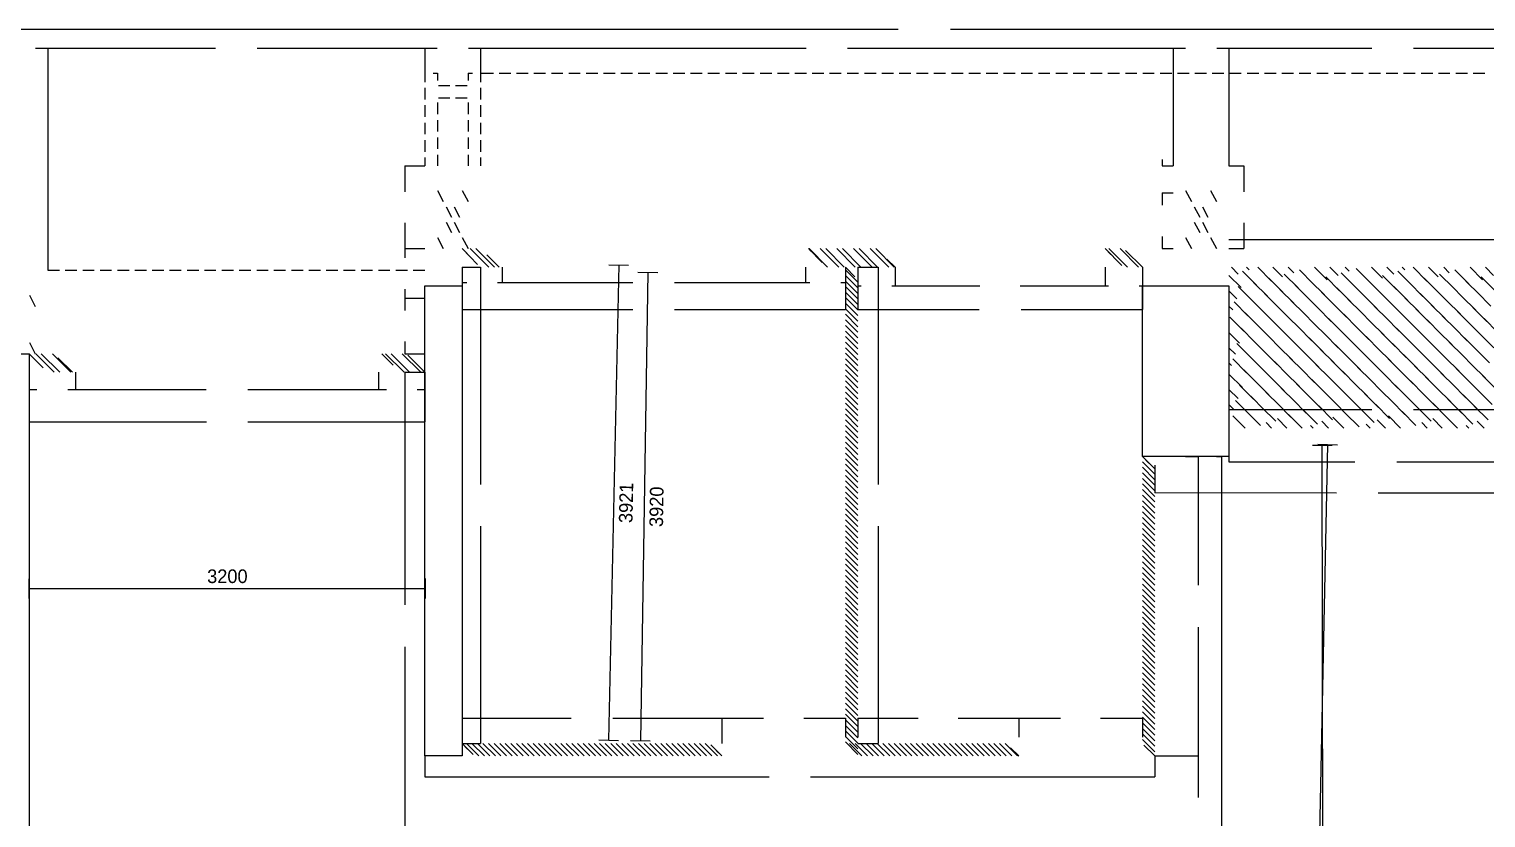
# Model space of a CAD drawing. Header units: metres. Extents: x -20.8 to 16.7, y -14.9 to 14.7.
# Drawn here: x -8.81 to 2.97, y 8.32 to 14.7 of the extents above; entities that cross this region are included whole.
import ezdxf
from ezdxf.enums import TextEntityAlignment as Align

# ---------------------------------------------------------------- set-up
doc = ezdxf.new("R2010")
doc.units = ezdxf.units.M
for name, color, linetype in [('CAD_DIM_TEXT', 3, 'Continuous'), ('CAD_DIM_WALL_TO_WALL', 1, 'Continuous'), ('CAD_PLAN_WALLS', 8, 'Continuous')]:
    doc.layers.add(name, color=color, linetype=linetype)

msp = doc.modelspace()

# ---------------------------------------------------------------- linework, layer by layer
at = {"layer": 'CAD_DIM_WALL_TO_WALL'}
for p, q in [((-4.043, 12.792), (-4.125, 8.948)), ((-4.123, 12.793), (-3.963, 12.79)), ((-3.888, 12.732), (-3.728, 12.729)), ((-3.808, 12.73), (-3.868, 8.944)), ((1.689, 11.34), (1.539, 4.107)), ((1.726, 11.332), (1.566, 11.331)), ((1.609, 11.341), (1.769, 11.338)), ((1.657, 4.157), (1.646, 11.331)), ((-8.81, 10.094), (-8.81, 10.254)), ((-5.606, 10.095), (-5.606, 10.255)), ((-8.81, 10.174), (-5.606, 10.175)), ((-4.205, 8.95), (-4.045, 8.947)), ((-3.948, 8.945), (-3.788, 8.943))]:
    msp.add_line(p, q, dxfattribs=at)
at = {"layer": 'CAD_PLAN_WALLS'}
for p, q in [((-19.488, 14.698), (-1.784, 14.697)), ((-1.36, 14.697), (16.345, 14.697)), ((-8.759, 14.543), (-8.661, 14.543)), ((-8.661, 14.543), (-8.661, 12.748)), ((-8.661, 14.543), (-8.661, 12.748)), ((-8.661, 14.543), (-7.303, 14.543)), ((-6.968, 14.543), (-5.61, 14.543)), ((-5.61, 14.543), (-5.61, 14.343)), ((-5.61, 14.543), (-5.61, 14.343)), ((-5.61, 14.543), (-5.512, 14.543)), ((-5.259, 14.543), (-5.16, 14.543)), ((-5.16, 14.543), (-5.16, 14.343)), ((-5.16, 14.543), (-5.16, 14.343)), ((-5.16, 14.543), (-2.527, 14.543)), ((-2.192, 14.543), (0.441, 14.543)), ((0.441, 14.543), (0.441, 13.593)), ((0.441, 14.543), (0.441, 13.593)), ((0.441, 14.543), (0.54, 14.543)), ((0.793, 14.543), (0.891, 14.543)), ((0.891, 14.543), (0.891, 13.593)), ((0.891, 14.543), (0.891, 13.593)), ((0.891, 14.543), (2.048, 14.543)), ((2.385, 14.543), (3.542, 14.543)), ((-5.61, 14.343), (-5.61, 14.27)), ((-5.543, 14.343), (-5.51, 14.343)), ((-5.51, 14.343), (-5.51, 14.282)), ((-5.26, 14.343), (-5.26, 14.282)), ((-5.26, 14.343), (-5.227, 14.343)), ((-5.16, 14.343), (-5.16, 14.27)), ((-5.16, 14.343), (-5.057, 14.343)), ((-5.01, 14.343), (-4.916, 14.343)), ((-4.869, 14.343), (-4.776, 14.343)), ((-4.729, 14.343), (-4.635, 14.343)), ((-4.588, 14.343), (-4.494, 14.343)), ((-4.447, 14.343), (-4.354, 14.343)), ((-4.307, 14.343), (-4.213, 14.343)), ((-4.166, 14.343), (-4.072, 14.343)), ((-4.025, 14.343), (-3.932, 14.343)), ((-3.885, 14.343), (-3.791, 14.343)), ((-3.744, 14.343), (-3.65, 14.343)), ((-3.603, 14.343), (-3.51, 14.343)), ((-3.463, 14.343), (-3.369, 14.343)), ((-3.322, 14.343), (-3.228, 14.343)), ((-3.181, 14.343), (-3.088, 14.343)), ((-3.041, 14.343), (-2.947, 14.343)), ((-2.9, 14.343), (-2.806, 14.343)), ((-2.76, 14.343), (-2.666, 14.343)), ((-2.619, 14.343), (-2.525, 14.343)), ((-2.478, 14.343), (-2.384, 14.343)), ((-2.338, 14.343), (-2.244, 14.343)), ((-2.197, 14.343), (-2.103, 14.343)), ((-2.056, 14.343), (-1.962, 14.343)), ((-1.916, 14.343), (-1.822, 14.343)), ((-1.775, 14.343), (-1.681, 14.343)), ((-1.634, 14.343), (-1.54, 14.343)), ((-1.494, 14.343), (-1.4, 14.343)), ((-1.353, 14.343), (-1.259, 14.343)), ((-1.212, 14.343), (-1.119, 14.343)), ((-1.072, 14.343), (-0.978, 14.343)), ((-0.931, 14.343), (-0.837, 14.343)), ((-0.79, 14.343), (-0.697, 14.343)), ((-0.65, 14.343), (-0.556, 14.343)), ((-0.509, 14.343), (-0.415, 14.343)), ((-0.368, 14.343), (-0.275, 14.343)), ((-0.228, 14.343), (-0.134, 14.343)), ((-0.087, 14.343), (0.007, 14.343)), ((0.054, 14.343), (0.147, 14.343)), ((0.194, 14.343), (0.288, 14.343)), ((0.335, 14.343), (0.429, 14.343)), ((0.476, 14.343), (0.569, 14.343)), ((0.616, 14.343), (0.71, 14.343)), ((0.757, 14.343), (0.851, 14.343)), ((0.898, 14.343), (0.991, 14.343)), ((1.038, 14.343), (1.132, 14.343)), ((1.179, 14.343), (1.273, 14.343)), ((1.32, 14.343), (1.413, 14.343)), ((1.46, 14.343), (1.554, 14.343)), ((1.601, 14.343), (1.695, 14.343)), ((1.741, 14.343), (1.835, 14.343)), ((1.882, 14.343), (1.976, 14.343)), ((2.023, 14.343), (2.117, 14.343)), ((2.163, 14.343), (2.257, 14.343)), ((2.304, 14.343), (2.398, 14.343)), ((2.445, 14.343), (2.539, 14.343)), ((2.585, 14.343), (2.679, 14.343)), ((2.726, 14.343), (2.82, 14.343)), ((2.867, 14.343), (2.961, 14.343)), ((-5.61, 14.223), (-5.61, 14.129)), ((-5.502, 14.243), (-5.409, 14.243)), ((-5.502, 14.143), (-5.409, 14.143)), ((-5.362, 14.243), (-5.268, 14.243)), ((-5.362, 14.143), (-5.268, 14.143)), ((-5.16, 14.223), (-5.16, 14.129)), ((-5.61, 14.082), (-5.61, 13.988)), ((-5.51, 14.104), (-5.51, 14.01)), ((-5.26, 14.104), (-5.26, 14.01)), ((-5.16, 14.082), (-5.16, 13.988)), ((-5.61, 13.941), (-5.61, 13.848)), ((-5.51, 13.963), (-5.51, 13.87)), ((-5.26, 13.963), (-5.26, 13.87)), ((-5.16, 13.941), (-5.16, 13.848)), ((-5.61, 13.801), (-5.61, 13.707)), ((-5.51, 13.823), (-5.51, 13.729)), ((-5.26, 13.823), (-5.26, 13.729)), ((-5.16, 13.801), (-5.16, 13.707)), ((-5.51, 13.682), (-5.51, 13.593)), ((-5.26, 13.682), (-5.26, 13.593)), ((-5.774, 13.593), (-5.61, 13.593)), ((-5.774, 13.593), (-5.774, 13.382)), ((-5.61, 13.66), (-5.61, 13.593)), ((-5.16, 13.66), (-5.16, 13.593)), ((0.351, 13.643), (0.351, 13.593)), ((0.351, 13.593), (0.441, 13.593)), ((0.891, 13.593), (1.011, 13.593)), ((1.011, 13.593), (1.011, 13.382)), ((-5.51, 13.393), (-5.462, 13.303)), ((-5.308, 13.393), (-5.26, 13.303)), ((0.351, 13.373), (0.441, 13.373)), ((0.351, 13.373), (0.351, 13.274)), ((0.351, 13.373), (0.441, 13.373)), ((0.351, 13.373), (0.351, 13.323)), ((0.541, 13.393), (0.589, 13.303)), ((0.743, 13.393), (0.791, 13.303)), ((-5.44, 13.261), (-5.396, 13.178)), ((-5.374, 13.261), (-5.33, 13.178)), ((0.611, 13.261), (0.655, 13.178)), ((0.677, 13.261), (0.721, 13.178)), ((-5.774, 13.133), (-5.774, 12.923)), ((-5.44, 13.137), (-5.396, 13.054)), ((-5.374, 13.137), (-5.33, 13.054)), ((0.611, 13.137), (0.655, 13.054)), ((0.677, 13.137), (0.721, 13.054)), ((1.011, 13.133), (1.011, 12.923)), ((-5.51, 13.013), (-5.462, 12.923)), ((-5.308, 13.013), (-5.26, 12.923)), ((0.351, 13.021), (0.351, 12.923)), ((0.541, 13.013), (0.589, 12.923)), ((0.743, 13.013), (0.791, 12.923)), ((0.891, 12.998), (6.342, 12.997)), ((-5.774, 12.923), (-5.61, 12.923)), ((-5.774, 12.923), (-5.774, 12.849)), ((-5.774, 12.923), (-5.61, 12.923)), ((-5.31, 12.923), (-5.184, 12.796)), ((-5.31, 12.923), (-5.228, 12.841)), ((-5.244, 12.923), (-5.094, 12.773)), ((-5.199, 12.923), (-5.049, 12.773)), ((-5.109, 12.872), (-5.01, 12.773)), ((-2.509, 12.923), (-2.489, 12.902)), ((-2.509, 12.923), (-2.399, 12.812)), ((-2.504, 12.923), (-2.354, 12.773)), ((-2.414, 12.923), (-2.264, 12.773)), ((-2.369, 12.923), (-2.219, 12.773)), ((-2.28, 12.923), (-2.13, 12.773)), ((-2.235, 12.923), (-2.085, 12.773)), ((-2.145, 12.923), (-1.995, 12.773)), ((-2.1, 12.923), (-1.95, 12.773)), ((-2.01, 12.923), (-1.86, 12.773)), ((-1.965, 12.923), (-1.815, 12.773)), ((-0.109, 12.923), (-0.064, 12.877)), ((-0.109, 12.923), (0.026, 12.788)), ((-0.079, 12.923), (0.071, 12.773)), ((0.011, 12.923), (0.161, 12.773)), ((0.056, 12.908), (0.191, 12.773)), ((0.351, 12.923), (0.441, 12.923)), ((0.891, 12.923), (1.011, 12.923)), ((-8.661, 12.748), (-8.566, 12.748)), ((-8.519, 12.748), (-8.425, 12.748)), ((-8.378, 12.748), (-8.284, 12.748)), ((-8.237, 12.748), (-8.144, 12.748)), ((-8.097, 12.748), (-8.003, 12.748)), ((-7.956, 12.748), (-7.862, 12.748)), ((-7.815, 12.748), (-7.722, 12.748)), ((-7.675, 12.748), (-7.581, 12.748)), ((-7.534, 12.748), (-7.44, 12.748)), ((-7.393, 12.748), (-7.3, 12.748)), ((-7.253, 12.748), (-7.159, 12.748)), ((-7.112, 12.748), (-7.018, 12.748)), ((-6.971, 12.748), (-6.878, 12.748)), ((-6.831, 12.748), (-6.737, 12.748)), ((-6.69, 12.748), (-6.596, 12.748)), ((-6.549, 12.748), (-6.456, 12.748)), ((-6.409, 12.748), (-6.315, 12.748)), ((-6.268, 12.748), (-6.174, 12.748)), ((-6.127, 12.748), (-6.034, 12.748)), ((-5.987, 12.748), (-5.893, 12.748)), ((-5.846, 12.748), (-5.752, 12.748)), ((-5.705, 12.748), (-5.61, 12.748)), ((-5.31, 12.773), (-5.31, 12.432)), ((-5.31, 12.773), (-5.16, 12.773)), ((-5.31, 12.773), (-5.31, 12.649)), ((-5.16, 12.773), (-5.16, 11.015)), ((-5.064, 12.827), (-5.01, 12.773)), ((-4.985, 12.773), (-4.985, 12.649)), ((-4.985, 12.773), (-4.985, 12.649)), ((-2.534, 12.773), (-2.534, 12.649)), ((-2.534, 12.773), (-2.534, 12.649)), ((-2.209, 12.773), (-2.209, 12.432)), ((-2.209, 12.773), (-2.209, 12.649)), ((-2.209, 12.773), (-2.178, 12.741)), ((-2.209, 12.773), (-2.133, 12.696)), ((-2.209, 12.751), (-2.109, 12.651)), ((-2.109, 12.773), (-2.109, 12.432)), ((-2.109, 12.773), (-1.946, 12.773)), ((-2.109, 12.773), (-2.109, 12.622)), ((-1.946, 12.773), (-1.946, 11.015)), ((-1.875, 12.839), (-1.809, 12.773)), ((-1.831, 12.794), (-1.809, 12.773)), ((-1.809, 12.773), (-1.809, 12.622)), ((-1.809, 12.773), (-1.809, 12.622)), ((-0.109, 12.773), (-0.109, 12.622)), ((-0.109, 12.773), (-0.109, 12.622)), ((0.146, 12.818), (0.191, 12.773)), ((0.191, 12.773), (0.191, 12.432)), ((0.191, 12.773), (0.191, 12.622)), ((0.911, 12.773), (0.966, 12.717)), ((1, 12.74), (1.113, 12.627)), ((1.034, 12.773), (1.056, 12.751)), ((1.124, 12.773), (1.235, 12.661)), ((1.247, 12.773), (1.325, 12.695)), ((1.371, 12.773), (1.415, 12.728)), ((1.461, 12.751), (1.573, 12.639)), ((1.584, 12.773), (1.685, 12.672)), ((1.708, 12.773), (1.774, 12.706)), ((1.798, 12.728), (1.91, 12.616)), ((1.831, 12.773), (1.864, 12.74)), ((1.921, 12.762), (2.033, 12.65)), ((2.045, 12.773), (2.134, 12.683)), ((2.168, 12.773), (2.224, 12.717)), ((2.258, 12.74), (2.37, 12.627)), ((2.292, 12.773), (2.313, 12.751)), ((2.381, 12.773), (2.493, 12.661)), ((2.505, 12.773), (2.583, 12.695)), ((2.628, 12.773), (2.673, 12.728)), ((2.718, 12.751), (2.831, 12.639)), ((2.842, 12.773), (2.942, 12.672)), ((2.965, 12.773), (3.032, 12.706)), ((-5.61, 12.623), (-5.31, 12.623)), ((-5.61, 8.822), (-5.61, 12.623)), ((-5.31, 12.649), (-5.272, 12.649)), ((-5.31, 12.623), (-5.31, 8.822)), ((-5.023, 12.649), (-4.985, 12.649)), ((-4.985, 12.649), (-3.929, 12.649)), ((-3.591, 12.649), (-2.534, 12.649)), ((-2.535, 12.649), (-2.497, 12.649)), ((-2.247, 12.649), (-2.209, 12.649)), ((-2.209, 12.706), (-2.109, 12.606)), ((-2.209, 12.661), (-2.109, 12.561)), ((-2.209, 12.616), (-2.109, 12.516)), ((-2.109, 12.623), (-2.083, 12.623)), ((-1.835, 12.623), (-1.809, 12.623)), ((-1.809, 12.623), (-1.122, 12.623)), ((-0.797, 12.623), (-0.109, 12.622)), ((-0.109, 12.622), (-0.083, 12.622)), ((0.165, 12.622), (0.191, 12.622)), ((0.191, 12.623), (0.891, 12.623)), ((0.191, 11.242), (0.191, 12.623)), ((0.891, 12.706), (0.989, 12.608)), ((0.891, 12.623), (0.891, 11.242)), ((0.967, 12.616), (1.079, 12.504)), ((1.09, 12.65), (1.203, 12.538)), ((1.214, 12.683), (1.326, 12.571)), ((1.337, 12.717), (1.45, 12.605)), ((1.427, 12.627), (1.539, 12.515)), ((1.551, 12.661), (1.663, 12.549)), ((1.674, 12.695), (1.786, 12.582)), ((1.764, 12.605), (1.876, 12.493)), ((1.887, 12.639), (2, 12.526)), ((2.011, 12.672), (2.123, 12.56)), ((2.134, 12.706), (2.247, 12.594)), ((2.224, 12.616), (2.337, 12.504)), ((2.348, 12.65), (2.46, 12.537)), ((2.471, 12.683), (2.584, 12.571)), ((2.595, 12.717), (2.707, 12.605)), ((2.685, 12.627), (2.797, 12.515)), ((2.808, 12.661), (2.92, 12.549)), ((2.932, 12.695), (3.044, 12.582)), ((-8.809, 12.548), (-8.761, 12.455)), ((-5.774, 12.596), (-5.774, 12.523)), ((-5.774, 12.523), (-5.61, 12.523)), ((-5.774, 12.523), (-5.774, 12.424)), ((-5.774, 12.523), (-5.61, 12.523)), ((-2.209, 12.572), (-2.109, 12.472)), ((-2.209, 12.527), (-2.109, 12.427)), ((0.891, 12.582), (0.956, 12.518)), ((0.933, 12.493), (1.045, 12.38)), ((1.057, 12.526), (1.169, 12.414)), ((1.18, 12.56), (1.292, 12.448)), ((1.304, 12.594), (1.416, 12.481)), ((1.393, 12.504), (1.506, 12.392)), ((1.517, 12.538), (1.629, 12.425)), ((1.64, 12.571), (1.753, 12.459)), ((1.854, 12.515), (1.966, 12.403)), ((1.977, 12.549), (2.09, 12.436)), ((2.101, 12.582), (2.213, 12.47)), ((2.191, 12.493), (2.303, 12.38)), ((2.314, 12.526), (2.426, 12.414)), ((2.438, 12.56), (2.55, 12.448)), ((2.561, 12.594), (2.673, 12.481)), ((2.651, 12.504), (2.763, 12.392)), ((2.774, 12.537), (2.887, 12.425)), ((2.898, 12.571), (3.01, 12.459)), ((-5.31, 12.432), (-3.928, 12.432)), ((-3.592, 12.432), (-2.209, 12.432)), ((-2.209, 12.482), (-2.109, 12.382)), ((-2.209, 12.437), (-2.109, 12.337)), ((-2.209, 12.392), (-2.109, 12.292)), ((-2.109, 12.432), (-1.128, 12.432)), ((-0.79, 12.432), (0.191, 12.432)), ((0.891, 12.459), (0.922, 12.428)), ((1.023, 12.403), (1.135, 12.291)), ((1.146, 12.436), (1.259, 12.324)), ((1.27, 12.47), (1.382, 12.358)), ((1.36, 12.38), (1.472, 12.268)), ((1.483, 12.414), (1.595, 12.302)), ((1.607, 12.448), (1.719, 12.335)), ((1.73, 12.481), (1.842, 12.369)), ((1.82, 12.392), (1.932, 12.279)), ((1.944, 12.425), (2.056, 12.313)), ((2.067, 12.459), (2.179, 12.347)), ((2.28, 12.403), (2.393, 12.29)), ((2.404, 12.436), (2.516, 12.324)), ((2.527, 12.47), (2.64, 12.358)), ((2.617, 12.38), (2.729, 12.268)), ((2.741, 12.414), (2.853, 12.302)), ((2.864, 12.448), (2.977, 12.335)), ((-2.209, 12.347), (-2.109, 12.247)), ((-2.209, 12.302), (-2.109, 12.202)), ((-2.209, 12.257), (-2.109, 12.157)), ((0.899, 12.369), (1.012, 12.257)), ((0.989, 12.279), (1.101, 12.167)), ((1.113, 12.313), (1.225, 12.201)), ((1.236, 12.347), (1.348, 12.234)), ((1.326, 12.257), (1.438, 12.145)), ((1.45, 12.291), (1.562, 12.178)), ((1.573, 12.324), (1.685, 12.212)), ((1.697, 12.358), (1.809, 12.246)), ((1.786, 12.268), (1.899, 12.156)), ((1.91, 12.302), (2.022, 12.189)), ((2.033, 12.335), (2.146, 12.223)), ((2.157, 12.369), (2.269, 12.257)), ((2.247, 12.279), (2.359, 12.167)), ((2.37, 12.313), (2.482, 12.201)), ((2.494, 12.347), (2.606, 12.234)), ((2.584, 12.257), (2.696, 12.145)), ((2.707, 12.29), (2.819, 12.178)), ((2.831, 12.324), (2.943, 12.212)), ((2.954, 12.358), (3.066, 12.246)), ((-8.809, 12.165), (-8.761, 12.073)), ((-5.774, 12.171), (-5.774, 12.073)), ((-2.209, 12.212), (-2.109, 12.112)), ((-2.209, 12.167), (-2.109, 12.067)), ((0.891, 12.246), (0.978, 12.159)), ((0.956, 12.156), (1.068, 12.043)), ((1.079, 12.189), (1.191, 12.077)), ((1.203, 12.223), (1.315, 12.111)), ((1.416, 12.167), (1.528, 12.055)), ((1.539, 12.201), (1.652, 12.088)), ((1.663, 12.234), (1.775, 12.122)), ((1.753, 12.145), (1.865, 12.032)), ((1.876, 12.178), (1.988, 12.066)), ((2, 12.212), (2.112, 12.1)), ((2.123, 12.246), (2.235, 12.133)), ((2.213, 12.156), (2.325, 12.043)), ((2.337, 12.189), (2.449, 12.077)), ((2.46, 12.223), (2.572, 12.111)), ((2.673, 12.167), (2.786, 12.055)), ((2.797, 12.201), (2.909, 12.088)), ((2.92, 12.234), (3.033, 12.122)), ((-9.111, 12.073), (-8.811, 12.073)), ((-8.811, 12.073), (-8.698, 11.96)), ((-8.811, 12.073), (-8.743, 12.005)), ((-8.811, 12.073), (-8.811, 7.672)), ((-8.758, 12.073), (-8.608, 11.923)), ((-8.713, 12.073), (-8.563, 11.923)), ((-8.623, 12.073), (-8.473, 11.923)), ((-8.578, 12.04), (-8.461, 11.923)), ((-5.96, 12.073), (-5.868, 11.981)), ((-5.96, 12.073), (-5.913, 12.026)), ((-5.929, 12.073), (-5.779, 11.923)), ((-5.884, 12.073), (-5.734, 11.923)), ((-5.794, 12.073), (-5.644, 11.923)), ((-5.774, 12.073), (-5.61, 12.073)), ((-5.749, 12.061), (-5.61, 11.923)), ((-2.209, 12.122), (-2.109, 12.022)), ((-2.209, 12.078), (-2.109, 11.978)), ((-2.209, 12.033), (-2.109, 11.933)), ((0.891, 12.122), (0.944, 12.069)), ((0.922, 12.032), (1.034, 11.92)), ((1.045, 12.066), (1.158, 11.954)), ((1.169, 12.1), (1.281, 11.987)), ((1.292, 12.133), (1.405, 12.021)), ((1.382, 12.043), (1.494, 11.931)), ((1.506, 12.077), (1.618, 11.965)), ((1.629, 12.111), (1.741, 11.999)), ((1.719, 12.021), (1.831, 11.909)), ((1.842, 12.055), (1.955, 11.942)), ((1.966, 12.088), (2.078, 11.976)), ((2.09, 12.122), (2.202, 12.01)), ((2.179, 12.032), (2.292, 11.92)), ((2.303, 12.066), (2.415, 11.954)), ((2.426, 12.1), (2.539, 11.987)), ((2.55, 12.133), (2.662, 12.021)), ((2.64, 12.043), (2.752, 11.931)), ((2.763, 12.077), (2.875, 11.965)), ((2.887, 12.111), (2.999, 11.999)), ((-8.811, 11.923), (-8.811, 11.785)), ((-8.811, 11.923), (-8.811, 11.522)), ((-8.489, 11.95), (-8.461, 11.923)), ((-8.436, 11.923), (-8.436, 11.785)), ((-8.436, 11.923), (-8.436, 11.785)), ((-5.985, 11.923), (-5.985, 11.785)), ((-5.985, 11.923), (-5.985, 11.785)), ((-5.774, 11.923), (-5.61, 11.923)), ((-5.774, 11.923), (-5.774, 10.042)), ((-5.659, 11.972), (-5.61, 11.923)), ((-5.61, 11.923), (-5.61, 11.785)), ((-5.61, 11.923), (-5.61, 11.522)), ((-2.209, 11.988), (-2.109, 11.888)), ((-2.209, 11.943), (-2.109, 11.843)), ((0.891, 11.999), (0.911, 11.979)), ((0.891, 11.909), (1, 11.8)), ((1.012, 11.942), (1.124, 11.83)), ((1.135, 11.976), (1.247, 11.864)), ((1.259, 12.01), (1.371, 11.898)), ((1.348, 11.92), (1.461, 11.808)), ((1.472, 11.954), (1.584, 11.841)), ((1.595, 11.987), (1.708, 11.875)), ((1.809, 11.931), (1.921, 11.819)), ((1.932, 11.965), (2.045, 11.853)), ((2.056, 11.999), (2.168, 11.886)), ((2.146, 11.909), (2.258, 11.796)), ((2.269, 11.942), (2.381, 11.83)), ((2.393, 11.976), (2.505, 11.864)), ((2.516, 12.01), (2.628, 11.897)), ((2.606, 11.92), (2.718, 11.808)), ((2.729, 11.954), (2.842, 11.841)), ((2.853, 11.987), (2.965, 11.875)), ((-8.811, 11.785), (-8.748, 11.785)), ((-8.499, 11.785), (-8.436, 11.785)), ((-8.436, 11.785), (-7.379, 11.785)), ((-7.042, 11.785), (-5.985, 11.785)), ((-5.985, 11.785), (-5.922, 11.785)), ((-5.673, 11.785), (-5.61, 11.785)), ((-2.209, 11.898), (-2.109, 11.798)), ((-2.209, 11.853), (-2.109, 11.753)), ((-2.209, 11.808), (-2.109, 11.708)), ((0.891, 11.785), (0.967, 11.71)), ((0.978, 11.819), (1.09, 11.707)), ((1.101, 11.853), (1.214, 11.74)), ((1.225, 11.886), (1.337, 11.774)), ((1.315, 11.796), (1.427, 11.684)), ((1.438, 11.83), (1.551, 11.718)), ((1.562, 11.864), (1.674, 11.752)), ((1.685, 11.898), (1.798, 11.785)), ((1.775, 11.808), (1.887, 11.695)), ((1.899, 11.841), (2.011, 11.729)), ((2.022, 11.875), (2.134, 11.763)), ((2.112, 11.785), (2.224, 11.673)), ((2.235, 11.819), (2.348, 11.707)), ((2.359, 11.853), (2.471, 11.74)), ((2.482, 11.886), (2.595, 11.774)), ((2.572, 11.796), (2.685, 11.684)), ((2.696, 11.83), (2.808, 11.718)), ((2.819, 11.864), (2.932, 11.752)), ((2.943, 11.897), (3.055, 11.785)), ((-2.209, 11.763), (-2.109, 11.663)), ((-2.209, 11.718), (-2.109, 11.618)), ((-2.209, 11.673), (-2.109, 11.573)), ((0.944, 11.695), (1.057, 11.583)), ((1.068, 11.729), (1.18, 11.617)), ((1.191, 11.763), (1.304, 11.651)), ((1.281, 11.673), (1.393, 11.561)), ((1.405, 11.707), (1.517, 11.594)), ((1.528, 11.74), (1.64, 11.628)), ((1.652, 11.774), (1.764, 11.662)), ((1.741, 11.684), (1.854, 11.572)), ((1.865, 11.718), (1.977, 11.606)), ((1.988, 11.752), (2.101, 11.639)), ((2.202, 11.695), (2.314, 11.583)), ((2.325, 11.729), (2.438, 11.617)), ((2.449, 11.763), (2.561, 11.65)), ((2.539, 11.673), (2.651, 11.561)), ((2.662, 11.707), (2.774, 11.594)), ((2.786, 11.74), (2.898, 11.628)), ((2.909, 11.774), (3.021, 11.662)), ((-2.209, 11.628), (-2.109, 11.528)), ((-2.209, 11.584), (-2.109, 11.483)), ((0.891, 11.662), (0.933, 11.62)), ((0.891, 11.622), (0.891, 11.57)), ((0.891, 11.622), (2.048, 11.622)), ((0.923, 11.572), (1.023, 11.472)), ((1.034, 11.606), (1.146, 11.493)), ((1.158, 11.639), (1.27, 11.527)), ((1.283, 11.549), (1.36, 11.472)), ((1.372, 11.583), (1.483, 11.472)), ((1.494, 11.617), (1.607, 11.505)), ((1.618, 11.651), (1.73, 11.538)), ((1.732, 11.561), (1.82, 11.472)), ((1.831, 11.594), (1.944, 11.482)), ((1.955, 11.628), (2.067, 11.516)), ((2.078, 11.662), (2.191, 11.549)), ((2.181, 11.572), (2.28, 11.472)), ((2.292, 11.606), (2.404, 11.493)), ((2.385, 11.622), (3.542, 11.622)), ((2.415, 11.639), (2.527, 11.527)), ((2.54, 11.549), (2.617, 11.472)), ((2.63, 11.583), (2.741, 11.472)), ((2.752, 11.617), (2.864, 11.505)), ((2.875, 11.65), (2.988, 11.538)), ((-8.811, 11.522), (-7.378, 11.522)), ((-7.043, 11.522), (-5.61, 11.522)), ((-2.209, 11.539), (-2.109, 11.439)), ((-2.209, 11.494), (-2.109, 11.394)), ((-2.209, 11.449), (-2.109, 11.349)), ((1.193, 11.516), (1.236, 11.472)), ((1.552, 11.493), (1.573, 11.472)), ((1.642, 11.527), (1.697, 11.472)), ((2.001, 11.505), (2.033, 11.472)), ((2.091, 11.538), (2.157, 11.472)), ((2.45, 11.516), (2.494, 11.472)), ((2.809, 11.493), (2.831, 11.472)), ((2.899, 11.527), (2.954, 11.472)), ((-2.209, 11.404), (-2.109, 11.304)), ((-2.209, 11.359), (-2.109, 11.259)), ((-2.209, 11.314), (-2.109, 11.214)), ((0.891, 11.322), (0.891, 11.198)), ((-2.209, 11.269), (-2.109, 11.169)), ((-2.209, 11.224), (-2.109, 11.124)), ((0.191, 11.242), (0.244, 11.189)), ((0.191, 11.242), (0.289, 11.144)), ((0.891, 11.242), (0.191, 11.242)), ((0.191, 11.199), (0.291, 11.099)), ((0.541, 11.242), (0.642, 11.242)), ((0.642, 11.242), (0.642, 10.201)), ((0.791, 11.242), (0.831, 11.242)), ((0.831, 11.242), (0.831, 7.874)), ((0.891, 11.198), (1.91, 11.198)), ((2.248, 11.198), (3.267, 11.198)), ((-2.209, 11.179), (-2.109, 11.079)), ((-2.209, 11.134), (-2.109, 11.034)), ((-2.209, 11.089), (-2.109, 10.989)), ((0.191, 11.155), (0.291, 11.055)), ((0.191, 11.11), (0.291, 11.01)), ((0.291, 11.172), (0.291, 10.949)), ((-2.209, 11.045), (-2.109, 10.945)), ((-2.209, 11), (-2.109, 10.9)), ((0.191, 11.065), (0.291, 10.965)), ((0.191, 11.02), (0.291, 10.92)), ((0.191, 10.975), (0.291, 10.875)), ((-2.209, 10.955), (-2.109, 10.855)), ((-2.21, 10.91), (-2.109, 10.81)), ((-2.21, 10.865), (-2.109, 10.765)), ((0.191, 10.93), (0.291, 10.83)), ((0.191, 10.885), (0.291, 10.785)), ((0.191, 10.84), (0.291, 10.74)), ((0.291, 10.95), (1.761, 10.949)), ((2.097, 10.949), (3.567, 10.949)), ((-2.21, 10.82), (-2.109, 10.72)), ((-2.21, 10.775), (-2.109, 10.675)), ((-2.21, 10.73), (-2.109, 10.63)), ((0.191, 10.795), (0.291, 10.695)), ((0.191, 10.75), (0.291, 10.65)), ((-5.16, 10.679), (-5.16, 8.922)), ((-2.21, 10.685), (-2.109, 10.585)), ((-2.21, 10.64), (-2.109, 10.54)), ((-1.946, 10.679), (-1.946, 8.922)), ((0.191, 10.705), (0.291, 10.605)), ((0.191, 10.661), (0.291, 10.561)), ((0.191, 10.616), (0.291, 10.516)), ((-2.21, 10.595), (-2.109, 10.495)), ((-2.21, 10.551), (-2.109, 10.451)), ((-2.21, 10.506), (-2.109, 10.406)), ((0.191, 10.571), (0.291, 10.471)), ((0.191, 10.526), (0.291, 10.426)), ((-2.21, 10.461), (-2.109, 10.361)), ((-2.21, 10.416), (-2.109, 10.316)), ((-2.21, 10.371), (-2.109, 10.271)), ((0.191, 10.481), (0.291, 10.381)), ((0.191, 10.436), (0.291, 10.336)), ((0.191, 10.391), (0.291, 10.291)), ((-2.21, 10.326), (-2.109, 10.226)), ((-2.21, 10.281), (-2.109, 10.181)), ((0.191, 10.346), (0.291, 10.246)), ((0.191, 10.301), (0.291, 10.201)), ((0.191, 10.256), (0.291, 10.156)), ((-2.21, 10.236), (-2.109, 10.136)), ((-2.21, 10.191), (-2.109, 10.091)), ((-2.21, 10.146), (-2.109, 10.046)), ((0.191, 10.211), (0.291, 10.111)), ((0.191, 10.167), (0.291, 10.067)), ((-2.21, 10.101), (-2.109, 10.001)), ((-2.21, 10.057), (-2.109, 9.957)), ((0.191, 10.122), (0.291, 10.022)), ((0.191, 10.077), (0.291, 9.977)), ((0.191, 10.032), (0.291, 9.932)), ((-2.21, 10.012), (-2.109, 9.912)), ((-2.21, 9.967), (-2.109, 9.867)), ((-2.21, 9.922), (-2.109, 9.822)), ((0.191, 9.987), (0.291, 9.887)), ((0.191, 9.942), (0.291, 9.842)), ((0.191, 9.897), (0.291, 9.797)), ((-2.21, 9.877), (-2.109, 9.777)), ((-2.21, 9.832), (-2.109, 9.732)), ((-2.21, 9.787), (-2.109, 9.687)), ((0.191, 9.852), (0.291, 9.752)), ((0.191, 9.807), (0.291, 9.707)), ((0.642, 9.863), (0.642, 8.822)), ((-5.774, 9.702), (-5.774, 7.822)), ((-2.21, 9.742), (-2.109, 9.642)), ((-2.21, 9.697), (-2.109, 9.597)), ((0.191, 9.762), (0.291, 9.662)), ((0.191, 9.717), (0.291, 9.617)), ((0.191, 9.673), (0.291, 9.572)), ((-2.21, 9.652), (-2.109, 9.552)), ((-2.21, 9.607), (-2.109, 9.507)), ((-2.21, 9.563), (-2.109, 9.462)), ((0.191, 9.628), (0.291, 9.528)), ((0.191, 9.583), (0.291, 9.483)), ((-2.21, 9.518), (-2.109, 9.418)), ((-2.21, 9.473), (-2.109, 9.373)), ((-2.21, 9.428), (-2.109, 9.328)), ((0.191, 9.538), (0.291, 9.438)), ((0.191, 9.493), (0.291, 9.393)), ((0.191, 9.448), (0.291, 9.348)), ((-2.21, 9.383), (-2.109, 9.283)), ((-2.21, 9.338), (-2.109, 9.238)), ((0.191, 9.403), (0.291, 9.303)), ((0.191, 9.358), (0.291, 9.258)), ((0.191, 9.313), (0.291, 9.213)), ((-2.21, 9.203), (-2.109, 9.103)), ((-2.21, 9.293), (-2.109, 9.193)), ((-2.21, 9.248), (-2.109, 9.148)), ((0.191, 9.268), (0.291, 9.168)), ((0.191, 9.223), (0.291, 9.123)), ((-5.31, 9.127), (-5.31, 8.972)), ((-5.31, 9.127), (-4.429, 9.127)), ((-4.091, 9.127), (-3.21, 9.127)), ((-3.21, 9.127), (-3.21, 8.922)), ((-3.21, 9.127), (-3.21, 8.922)), ((-3.21, 9.127), (-2.872, 9.127)), ((-2.547, 9.127), (-2.209, 9.127)), ((-2.21, 9.158), (-2.109, 9.058)), ((-2.21, 9.127), (-2.21, 8.972)), ((-2.21, 9.113), (-2.109, 9.013)), ((-2.11, 9.127), (-1.622, 9.127)), ((-2.109, 9.127), (-2.109, 8.972)), ((-1.297, 9.127), (-0.809, 9.127)), ((-0.809, 9.127), (-0.809, 8.972)), ((-0.809, 9.127), (-0.809, 8.972)), ((-0.809, 9.127), (-0.472, 9.127)), ((-0.147, 9.127), (0.191, 9.127)), ((0.191, 9.178), (0.291, 9.078)), ((0.191, 9.134), (0.291, 9.034)), ((0.191, 9.127), (0.191, 8.972)), ((0.191, 9.089), (0.291, 8.989)), ((-2.21, 9.068), (-2.109, 8.968)), ((-2.21, 9.024), (-2.109, 8.924)), ((-2.21, 8.979), (-2.109, 8.879)), ((0.191, 9.044), (0.291, 8.944)), ((0.191, 8.999), (0.291, 8.899)), ((0.191, 8.954), (0.291, 8.854)), ((-5.31, 8.922), (-5.16, 8.922)), ((-5.31, 8.922), (-5.265, 8.877)), ((-5.31, 8.922), (-5.22, 8.832)), ((-5.275, 8.922), (-5.175, 8.822)), ((-5.23, 8.922), (-5.13, 8.822)), ((-5.186, 8.922), (-5.086, 8.822)), ((-5.141, 8.922), (-5.041, 8.822)), ((-5.096, 8.922), (-4.996, 8.822)), ((-5.051, 8.922), (-4.951, 8.822)), ((-5.006, 8.922), (-4.906, 8.822)), ((-4.961, 8.922), (-4.861, 8.822)), ((-4.916, 8.922), (-4.816, 8.822)), ((-4.871, 8.922), (-4.771, 8.822)), ((-4.826, 8.922), (-4.726, 8.822)), ((-4.781, 8.922), (-4.681, 8.822)), ((-4.736, 8.922), (-4.636, 8.822)), ((-4.692, 8.922), (-4.592, 8.822)), ((-4.647, 8.922), (-4.547, 8.822)), ((-4.602, 8.922), (-4.502, 8.822)), ((-4.557, 8.922), (-4.457, 8.822)), ((-4.512, 8.922), (-4.412, 8.822)), ((-4.467, 8.922), (-4.367, 8.822)), ((-4.422, 8.922), (-4.322, 8.822)), ((-4.377, 8.922), (-4.277, 8.822)), ((-4.332, 8.922), (-4.232, 8.822)), ((-4.287, 8.922), (-4.187, 8.822)), ((-4.242, 8.922), (-4.142, 8.822)), ((-4.198, 8.922), (-4.098, 8.822)), ((-4.153, 8.922), (-4.053, 8.822)), ((-4.108, 8.922), (-4.008, 8.822)), ((-4.063, 8.922), (-3.963, 8.822)), ((-4.018, 8.922), (-3.918, 8.822)), ((-3.973, 8.922), (-3.873, 8.822)), ((-3.928, 8.922), (-3.828, 8.822)), ((-3.883, 8.922), (-3.783, 8.822)), ((-3.838, 8.922), (-3.738, 8.822)), ((-3.793, 8.922), (-3.693, 8.822)), ((-3.748, 8.922), (-3.648, 8.822)), ((-3.704, 8.922), (-3.603, 8.822)), ((-3.659, 8.922), (-3.559, 8.822)), ((-3.614, 8.922), (-3.514, 8.822)), ((-3.569, 8.922), (-3.469, 8.822)), ((-3.524, 8.922), (-3.424, 8.822)), ((-3.479, 8.922), (-3.379, 8.822)), ((-3.434, 8.922), (-3.334, 8.822)), ((-3.389, 8.922), (-3.289, 8.822)), ((-3.344, 8.922), (-3.244, 8.822)), ((-3.299, 8.911), (-3.21, 8.822)), ((-3.254, 8.866), (-3.21, 8.822)), ((-2.21, 8.934), (-2.109, 8.834)), ((-2.177, 8.922), (-2.077, 8.822)), ((-2.132, 8.922), (-2.032, 8.822)), ((-2.109, 8.922), (-1.946, 8.922)), ((-2.087, 8.922), (-1.987, 8.822)), ((-2.042, 8.922), (-1.942, 8.822)), ((-1.997, 8.922), (-1.897, 8.822)), ((-1.952, 8.922), (-1.852, 8.822)), ((-1.907, 8.922), (-1.807, 8.822)), ((-1.862, 8.922), (-1.762, 8.822)), ((-1.817, 8.922), (-1.717, 8.822)), ((-1.772, 8.922), (-1.672, 8.822)), ((-1.727, 8.922), (-1.627, 8.822)), ((-1.683, 8.922), (-1.582, 8.822)), ((-1.638, 8.922), (-1.538, 8.822)), ((-1.593, 8.922), (-1.493, 8.822)), ((-1.548, 8.922), (-1.448, 8.822)), ((-1.503, 8.922), (-1.403, 8.822)), ((-1.458, 8.922), (-1.358, 8.822)), ((-1.413, 8.922), (-1.313, 8.822)), ((-1.368, 8.922), (-1.268, 8.822)), ((-1.323, 8.922), (-1.223, 8.822)), ((-1.278, 8.922), (-1.178, 8.822)), ((-1.233, 8.922), (-1.133, 8.822)), ((-1.188, 8.922), (-1.088, 8.822)), ((-1.144, 8.922), (-1.044, 8.822)), ((-1.099, 8.922), (-0.999, 8.822)), ((-1.054, 8.922), (-0.954, 8.822)), ((-1.009, 8.922), (-0.909, 8.822)), ((-0.964, 8.922), (-0.864, 8.822)), ((-0.919, 8.922), (-0.819, 8.822)), ((-0.874, 8.887), (-0.809, 8.822)), ((-0.829, 8.842), (-0.809, 8.822)), ((0.204, 8.909), (0.291, 8.822)), ((0.249, 8.864), (0.291, 8.822)), ((-5.61, 8.822), (-5.61, 8.653)), ((-5.31, 8.822), (-5.61, 8.822)), ((0.291, 8.822), (0.291, 8.653)), ((0.291, 8.822), (0.642, 8.822)), ((0.341, 8.822), (0.642, 8.822)), ((0.642, 8.822), (0.642, 8.484)), ((-5.61, 8.653), (-2.827, 8.653)), ((-2.492, 8.653), (0.291, 8.653))]:
    msp.add_line(p, q, dxfattribs=at)

# ---------------------------------------------------------------- texts
at = {"layer": 'CAD_DIM_TEXT'}
for s, rotation, p in [('3921', 88.7813, (-3.984, 10.868)), ('3920', 89.0948, (-3.738, 10.836)), ('3200', 0.0154, (-7.208, 10.274))]:
    msp.add_text(s, height=0.11, rotation=rotation, dxfattribs=at).set_placement(p, align=Align.MIDDLE_CENTER)

doc.saveas('drawing.dxf')
